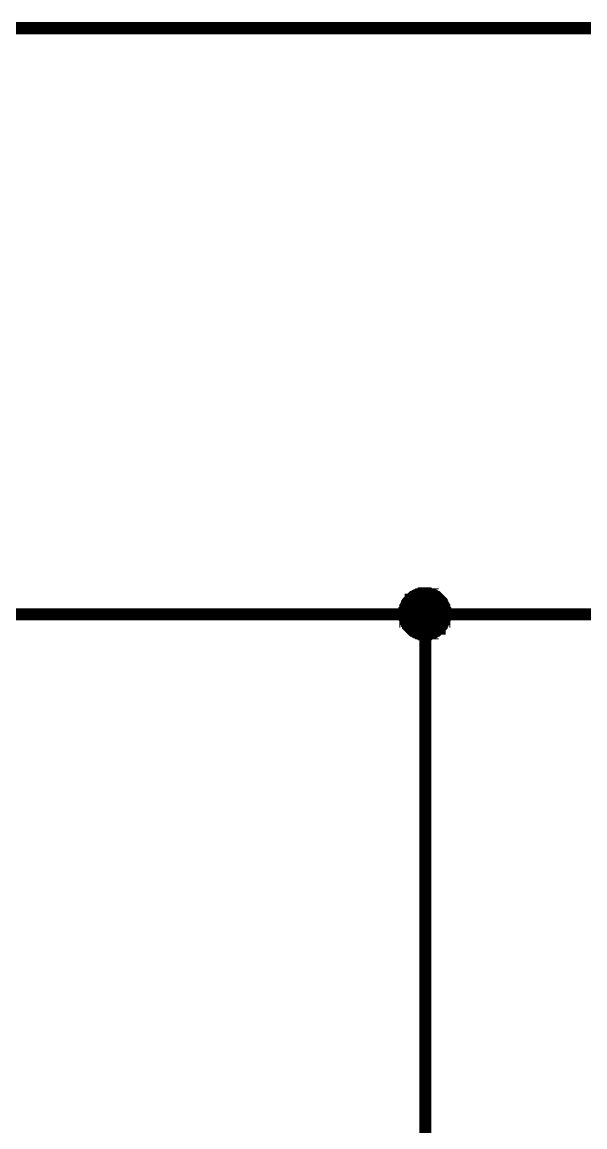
# Model space of a CAD drawing. Header units: millimetres. Extents: x 0 to 800, y 0 to 567.
# Drawn here: x 616.02 to 629.97, y 289.29 to 316.64 of the extents above; entities that cross this region are included whole.
import ezdxf

# ---------------------------------------------------------------- set-up
doc = ezdxf.new("R2010")
doc.units = ezdxf.units.MM
doc.layers.add('Sheet', color=255, linetype='Continuous')

msp = doc.modelspace()

# ---------------------------------------------------------------- linework, layer by layer
at = {"layer": 'Sheet'}
for points, const_width in [([(645.03, 315.195), (645.03, 316.495), (570.508, 316.495), (570.508, 304.489)], 0.3), ([(625.498, 301.98), (625.498, 302.003), (625.498, 302.025), (625.498, 302.07), (625.498, 302.092), (625.521, 302.115), (625.521, 302.137), (625.521, 302.159), (625.543, 302.182), (625.543, 302.204), (625.565, 302.227), (625.565, 302.249), (625.588, 302.271), (625.588, 302.294), (625.61, 302.316), (625.633, 302.339), (625.655, 302.339), (625.655, 302.361), (625.677, 302.383), (625.7, 302.406), (625.722, 302.406), (625.745, 302.428), (625.767, 302.428), (625.789, 302.451), (625.812, 302.451), (625.834, 302.473), (625.856, 302.473), (625.879, 302.473), (625.901, 302.495), (625.924, 302.495), (625.968, 302.495), (625.991, 302.495), (626.013, 302.495)], 0.3), ([(625.498, 301.98), (625.498, 302.003), (625.498, 302.025), (625.498, 302.07), (625.498, 302.092), (625.521, 302.115), (625.521, 302.137), (625.521, 302.159), (625.543, 302.182), (625.543, 302.204), (625.565, 302.227), (625.565, 302.249), (625.588, 302.271), (625.588, 302.294), (625.61, 302.316), (625.633, 302.339), (625.655, 302.339), (625.655, 302.361), (625.677, 302.383), (625.7, 302.406), (625.722, 302.406), (625.745, 302.428), (625.767, 302.428), (625.789, 302.451), (625.812, 302.451), (625.834, 302.473), (625.856, 302.473), (625.879, 302.473), (625.901, 302.495), (625.924, 302.495), (625.968, 302.495), (625.991, 302.495), (626.013, 302.495)], 0.3), ([(625.498, 301.98), (625.498, 302.003), (625.498, 302.025), (625.498, 302.07), (625.498, 302.092), (625.521, 302.115), (625.521, 302.137), (625.521, 302.159), (625.543, 302.182), (625.543, 302.204), (625.565, 302.227), (625.565, 302.249), (625.588, 302.271), (625.588, 302.294), (625.61, 302.316), (625.633, 302.339), (625.655, 302.339), (625.655, 302.361), (625.677, 302.383), (625.7, 302.406), (625.722, 302.406), (625.745, 302.428), (625.767, 302.428), (625.789, 302.451), (625.812, 302.451), (625.834, 302.473), (625.856, 302.473), (625.879, 302.473), (625.901, 302.495), (625.924, 302.495), (625.968, 302.495), (625.991, 302.495), (626.013, 302.495)], 0.3), ([(625.498, 301.98), (625.498, 302.003), (625.498, 302.025), (625.498, 302.07), (625.498, 302.092), (625.521, 302.115), (625.521, 302.137), (625.521, 302.159), (625.543, 302.182), (625.543, 302.204), (625.565, 302.227), (625.565, 302.249), (625.588, 302.271), (625.588, 302.294), (625.61, 302.316), (625.633, 302.339), (625.655, 302.339), (625.655, 302.361), (625.677, 302.383), (625.7, 302.406), (625.722, 302.406), (625.745, 302.428), (625.767, 302.428), (625.789, 302.451), (625.812, 302.451), (625.834, 302.473), (625.856, 302.473), (625.879, 302.473), (625.901, 302.495), (625.924, 302.495), (625.968, 302.495), (625.991, 302.495), (626.013, 302.495)], 0.3), ([(626.013, 302.495), (626.013, 302.495)], 0.3), ([(626.013, 302.495), (626.036, 302.495), (626.058, 302.495), (626.08, 302.495), (626.103, 302.495), (626.125, 302.473), (626.148, 302.473), (626.192, 302.473), (626.192, 302.451), (626.215, 302.451), (626.237, 302.428), (626.26, 302.428), (626.282, 302.406), (626.304, 302.406), (626.327, 302.383), (626.349, 302.361), (626.372, 302.339), (626.372, 302.339), (626.394, 302.316), (626.416, 302.294), (626.416, 302.271), (626.439, 302.249), (626.439, 302.227), (626.461, 302.204), (626.461, 302.182), (626.484, 302.159), (626.484, 302.137), (626.484, 302.115), (626.506, 302.092), (626.506, 302.07), (626.506, 302.025), (626.506, 302.003), (626.506, 301.98)], 0.3), ([(626.013, 302.495), (626.013, 302.495)], 0.3), ([(626.013, 302.495), (626.036, 302.495), (626.058, 302.495), (626.08, 302.495), (626.103, 302.495), (626.125, 302.473), (626.148, 302.473), (626.192, 302.473), (626.192, 302.451), (626.215, 302.451), (626.237, 302.428), (626.26, 302.428), (626.282, 302.406), (626.304, 302.406), (626.327, 302.383), (626.349, 302.361), (626.372, 302.339), (626.372, 302.339), (626.394, 302.316), (626.416, 302.294), (626.416, 302.271), (626.439, 302.249), (626.439, 302.227), (626.461, 302.204), (626.461, 302.182), (626.484, 302.159), (626.484, 302.137), (626.484, 302.115), (626.506, 302.092), (626.506, 302.07), (626.506, 302.025), (626.506, 302.003), (626.506, 301.98)], 0.3), ([(626.013, 302.495), (626.013, 302.495)], 0.3), ([(626.013, 302.495), (626.036, 302.495), (626.058, 302.495), (626.08, 302.495), (626.103, 302.495), (626.125, 302.473), (626.148, 302.473), (626.192, 302.473), (626.192, 302.451), (626.215, 302.451), (626.237, 302.428), (626.26, 302.428), (626.282, 302.406), (626.304, 302.406), (626.327, 302.383), (626.349, 302.361), (626.372, 302.339), (626.372, 302.339), (626.394, 302.316), (626.416, 302.294), (626.416, 302.271), (626.439, 302.249), (626.439, 302.227), (626.461, 302.204), (626.461, 302.182), (626.484, 302.159), (626.484, 302.137), (626.484, 302.115), (626.506, 302.092), (626.506, 302.07), (626.506, 302.025), (626.506, 302.003), (626.506, 301.98)], 0.3), ([(626.013, 302.495), (626.013, 302.495)], 0.3), ([(626.013, 302.495), (626.036, 302.495), (626.058, 302.495), (626.08, 302.495), (626.103, 302.495), (626.125, 302.473), (626.148, 302.473), (626.192, 302.473), (626.192, 302.451), (626.215, 302.451), (626.237, 302.428), (626.26, 302.428), (626.282, 302.406), (626.304, 302.406), (626.327, 302.383), (626.349, 302.361), (626.372, 302.339), (626.372, 302.339), (626.394, 302.316), (626.416, 302.294), (626.416, 302.271), (626.439, 302.249), (626.439, 302.227), (626.461, 302.204), (626.461, 302.182), (626.484, 302.159), (626.484, 302.137), (626.484, 302.115), (626.506, 302.092), (626.506, 302.07), (626.506, 302.025), (626.506, 302.003), (626.506, 301.98)], 0.3), ([(625.498, 301.98), (625.498, 302.003), (625.498, 302.025), (625.498, 302.07), (625.498, 302.092), (625.521, 302.115), (625.521, 302.137), (625.521, 302.159), (625.543, 302.182), (625.543, 302.204), (625.565, 302.227), (625.565, 302.249), (625.588, 302.271), (625.588, 302.294), (625.61, 302.316), (625.633, 302.339), (625.655, 302.339), (625.655, 302.361), (625.677, 302.383), (625.7, 302.406), (625.722, 302.406), (625.745, 302.428), (625.767, 302.428), (625.789, 302.451), (625.812, 302.451), (625.834, 302.473), (625.856, 302.473), (625.879, 302.473), (625.901, 302.495), (625.924, 302.495), (625.968, 302.495), (625.991, 302.495), (626.013, 302.495)], 0.0991), ([(625.498, 301.98), (625.498, 302.003), (625.498, 302.025), (625.498, 302.07), (625.498, 302.092), (625.521, 302.115), (625.521, 302.137), (625.521, 302.159), (625.543, 302.182), (625.543, 302.204), (625.565, 302.227), (625.565, 302.249), (625.588, 302.271), (625.588, 302.294), (625.61, 302.316), (625.633, 302.339), (625.655, 302.339), (625.655, 302.361), (625.677, 302.383), (625.7, 302.406), (625.722, 302.406), (625.745, 302.428), (625.767, 302.428), (625.789, 302.451), (625.812, 302.451), (625.834, 302.473), (625.856, 302.473), (625.879, 302.473), (625.901, 302.495), (625.924, 302.495), (625.968, 302.495), (625.991, 302.495), (626.013, 302.495)], 0.0991), ([(625.498, 301.98), (625.498, 302.003), (625.498, 302.025), (625.498, 302.07), (625.498, 302.092), (625.521, 302.115), (625.521, 302.137), (625.521, 302.159), (625.543, 302.182), (625.543, 302.204), (625.565, 302.227), (625.565, 302.249), (625.588, 302.271), (625.588, 302.294), (625.61, 302.316), (625.633, 302.339), (625.655, 302.339), (625.655, 302.361), (625.677, 302.383), (625.7, 302.406), (625.722, 302.406), (625.745, 302.428), (625.767, 302.428), (625.789, 302.451), (625.812, 302.451), (625.834, 302.473), (625.856, 302.473), (625.879, 302.473), (625.901, 302.495), (625.924, 302.495), (625.968, 302.495), (625.991, 302.495), (626.013, 302.495)], 0.0991), ([(625.498, 301.98), (625.498, 302.003), (625.498, 302.025), (625.498, 302.07), (625.498, 302.092), (625.521, 302.115), (625.521, 302.137), (625.521, 302.159), (625.543, 302.182), (625.543, 302.204), (625.565, 302.227), (625.565, 302.249), (625.588, 302.271), (625.588, 302.294), (625.61, 302.316), (625.633, 302.339), (625.655, 302.339), (625.655, 302.361), (625.677, 302.383), (625.7, 302.406), (625.722, 302.406), (625.745, 302.428), (625.767, 302.428), (625.789, 302.451), (625.812, 302.451), (625.834, 302.473), (625.856, 302.473), (625.879, 302.473), (625.901, 302.495), (625.924, 302.495), (625.968, 302.495), (625.991, 302.495), (626.013, 302.495)], 0.0991), ([(626.013, 302.495), (626.013, 302.495)], 0.0991), ([(626.013, 302.495), (626.036, 302.495), (626.058, 302.495), (626.08, 302.495), (626.103, 302.495), (626.125, 302.473), (626.148, 302.473), (626.192, 302.473), (626.192, 302.451), (626.215, 302.451), (626.237, 302.428), (626.26, 302.428), (626.282, 302.406), (626.304, 302.406), (626.327, 302.383), (626.349, 302.361), (626.372, 302.339), (626.372, 302.339), (626.394, 302.316), (626.416, 302.294), (626.416, 302.271), (626.439, 302.249), (626.439, 302.227), (626.461, 302.204), (626.461, 302.182), (626.484, 302.159), (626.484, 302.137), (626.484, 302.115), (626.506, 302.092), (626.506, 302.07), (626.506, 302.025), (626.506, 302.003), (626.506, 301.98)], 0.0991), ([(626.013, 302.495), (626.013, 302.495)], 0.0991), ([(626.013, 302.495), (626.036, 302.495), (626.058, 302.495), (626.08, 302.495), (626.103, 302.495), (626.125, 302.473), (626.148, 302.473), (626.192, 302.473), (626.192, 302.451), (626.215, 302.451), (626.237, 302.428), (626.26, 302.428), (626.282, 302.406), (626.304, 302.406), (626.327, 302.383), (626.349, 302.361), (626.372, 302.339), (626.372, 302.339), (626.394, 302.316), (626.416, 302.294), (626.416, 302.271), (626.439, 302.249), (626.439, 302.227), (626.461, 302.204), (626.461, 302.182), (626.484, 302.159), (626.484, 302.137), (626.484, 302.115), (626.506, 302.092), (626.506, 302.07), (626.506, 302.025), (626.506, 302.003), (626.506, 301.98)], 0.0991), ([(626.013, 302.495), (626.013, 302.495)], 0.0991), ([(626.013, 302.495), (626.036, 302.495), (626.058, 302.495), (626.08, 302.495), (626.103, 302.495), (626.125, 302.473), (626.148, 302.473), (626.192, 302.473), (626.192, 302.451), (626.215, 302.451), (626.237, 302.428), (626.26, 302.428), (626.282, 302.406), (626.304, 302.406), (626.327, 302.383), (626.349, 302.361), (626.372, 302.339), (626.372, 302.339), (626.394, 302.316), (626.416, 302.294), (626.416, 302.271), (626.439, 302.249), (626.439, 302.227), (626.461, 302.204), (626.461, 302.182), (626.484, 302.159), (626.484, 302.137), (626.484, 302.115), (626.506, 302.092), (626.506, 302.07), (626.506, 302.025), (626.506, 302.003), (626.506, 301.98)], 0.0991), ([(626.013, 302.495), (626.013, 302.495)], 0.0991), ([(626.013, 302.495), (626.036, 302.495), (626.058, 302.495), (626.08, 302.495), (626.103, 302.495), (626.125, 302.473), (626.148, 302.473), (626.192, 302.473), (626.192, 302.451), (626.215, 302.451), (626.237, 302.428), (626.26, 302.428), (626.282, 302.406), (626.304, 302.406), (626.327, 302.383), (626.349, 302.361), (626.372, 302.339), (626.372, 302.339), (626.394, 302.316), (626.416, 302.294), (626.416, 302.271), (626.439, 302.249), (626.439, 302.227), (626.461, 302.204), (626.461, 302.182), (626.484, 302.159), (626.484, 302.137), (626.484, 302.115), (626.506, 302.092), (626.506, 302.07), (626.506, 302.025), (626.506, 302.003), (626.506, 301.98)], 0.0991), ([(591.832, 302.003), (596.514, 302.003), (596.514, 301.98), (611.006, 301.98), (626.013, 301.98), (628.5, 301.98)], 0.3), ([(626.013, 301.487), (625.991, 301.487), (625.968, 301.487), (625.924, 301.487), (625.901, 301.487), (625.879, 301.51), (625.856, 301.51), (625.834, 301.51), (625.812, 301.532), (625.789, 301.532), (625.767, 301.555), (625.745, 301.555), (625.722, 301.577), (625.7, 301.577), (625.677, 301.599), (625.655, 301.622), (625.655, 301.622), (625.633, 301.644), (625.61, 301.667), (625.588, 301.689), (625.588, 301.711), (625.565, 301.734), (625.565, 301.756), (625.543, 301.779), (625.543, 301.801), (625.521, 301.801), (625.521, 301.846), (625.521, 301.868), (625.498, 301.891), (625.498, 301.913), (625.498, 301.935), (625.498, 301.958), (625.498, 301.98)], 0.3), ([(625.498, 301.98), (625.498, 301.98)], 0.3), ([(626.013, 301.487), (625.991, 301.487), (625.968, 301.487), (625.924, 301.487), (625.901, 301.487), (625.879, 301.51), (625.856, 301.51), (625.834, 301.51), (625.812, 301.532), (625.789, 301.532), (625.767, 301.555), (625.745, 301.555), (625.722, 301.577), (625.7, 301.577), (625.677, 301.599), (625.655, 301.622), (625.655, 301.622), (625.633, 301.644), (625.61, 301.667), (625.588, 301.689), (625.588, 301.711), (625.565, 301.734), (625.565, 301.756), (625.543, 301.779), (625.543, 301.801), (625.521, 301.801), (625.521, 301.846), (625.521, 301.868), (625.498, 301.891), (625.498, 301.913), (625.498, 301.935), (625.498, 301.958), (625.498, 301.98)], 0.3), ([(625.498, 301.98), (625.498, 301.98)], 0.3), ([(626.013, 301.487), (625.991, 301.487), (625.968, 301.487), (625.924, 301.487), (625.901, 301.487), (625.879, 301.51), (625.856, 301.51), (625.834, 301.51), (625.812, 301.532), (625.789, 301.532), (625.767, 301.555), (625.745, 301.555), (625.722, 301.577), (625.7, 301.577), (625.677, 301.599), (625.655, 301.622), (625.655, 301.622), (625.633, 301.644), (625.61, 301.667), (625.588, 301.689), (625.588, 301.711), (625.565, 301.734), (625.565, 301.756), (625.543, 301.779), (625.543, 301.801), (625.521, 301.801), (625.521, 301.846), (625.521, 301.868), (625.498, 301.891), (625.498, 301.913), (625.498, 301.935), (625.498, 301.958), (625.498, 301.98)], 0.3), ([(625.498, 301.98), (625.498, 301.98)], 0.3), ([(626.013, 301.487), (625.991, 301.487), (625.968, 301.487), (625.924, 301.487), (625.901, 301.487), (625.879, 301.51), (625.856, 301.51), (625.834, 301.51), (625.812, 301.532), (625.789, 301.532), (625.767, 301.555), (625.745, 301.555), (625.722, 301.577), (625.7, 301.577), (625.677, 301.599), (625.655, 301.622), (625.655, 301.622), (625.633, 301.644), (625.61, 301.667), (625.588, 301.689), (625.588, 301.711), (625.565, 301.734), (625.565, 301.756), (625.543, 301.779), (625.543, 301.801), (625.521, 301.801), (625.521, 301.846), (625.521, 301.868), (625.498, 301.891), (625.498, 301.913), (625.498, 301.935), (625.498, 301.958), (625.498, 301.98)], 0.3), ([(625.498, 301.98), (625.498, 301.98)], 0.3), ([(626.013, 283.994), (626.013, 301.98)], 0.3), ([(626.506, 301.98), (626.506, 301.958), (626.506, 301.935), (626.506, 301.913), (626.506, 301.891), (626.484, 301.868), (626.484, 301.846), (626.484, 301.801), (626.461, 301.801), (626.461, 301.779), (626.439, 301.756), (626.439, 301.734), (626.416, 301.711), (626.416, 301.689), (626.394, 301.667), (626.372, 301.644), (626.372, 301.622), (626.349, 301.622), (626.327, 301.599), (626.304, 301.577), (626.282, 301.577), (626.26, 301.555), (626.237, 301.555), (626.215, 301.532), (626.192, 301.532), (626.192, 301.51), (626.148, 301.51), (626.125, 301.51), (626.103, 301.487), (626.08, 301.487), (626.058, 301.487), (626.036, 301.487), (626.013, 301.487)], 0.3), ([(626.506, 301.98), (626.506, 301.958), (626.506, 301.935), (626.506, 301.913), (626.506, 301.891), (626.484, 301.868), (626.484, 301.846), (626.484, 301.801), (626.461, 301.801), (626.461, 301.779), (626.439, 301.756), (626.439, 301.734), (626.416, 301.711), (626.416, 301.689), (626.394, 301.667), (626.372, 301.644), (626.372, 301.622), (626.349, 301.622), (626.327, 301.599), (626.304, 301.577), (626.282, 301.577), (626.26, 301.555), (626.237, 301.555), (626.215, 301.532), (626.192, 301.532), (626.192, 301.51), (626.148, 301.51), (626.125, 301.51), (626.103, 301.487), (626.08, 301.487), (626.058, 301.487), (626.036, 301.487), (626.013, 301.487)], 0.3), ([(626.506, 301.98), (626.506, 301.958), (626.506, 301.935), (626.506, 301.913), (626.506, 301.891), (626.484, 301.868), (626.484, 301.846), (626.484, 301.801), (626.461, 301.801), (626.461, 301.779), (626.439, 301.756), (626.439, 301.734), (626.416, 301.711), (626.416, 301.689), (626.394, 301.667), (626.372, 301.644), (626.372, 301.622), (626.349, 301.622), (626.327, 301.599), (626.304, 301.577), (626.282, 301.577), (626.26, 301.555), (626.237, 301.555), (626.215, 301.532), (626.192, 301.532), (626.192, 301.51), (626.148, 301.51), (626.125, 301.51), (626.103, 301.487), (626.08, 301.487), (626.058, 301.487), (626.036, 301.487), (626.013, 301.487)], 0.3), ([(626.506, 301.98), (626.506, 301.958), (626.506, 301.935), (626.506, 301.913), (626.506, 301.891), (626.484, 301.868), (626.484, 301.846), (626.484, 301.801), (626.461, 301.801), (626.461, 301.779), (626.439, 301.756), (626.439, 301.734), (626.416, 301.711), (626.416, 301.689), (626.394, 301.667), (626.372, 301.644), (626.372, 301.622), (626.349, 301.622), (626.327, 301.599), (626.304, 301.577), (626.282, 301.577), (626.26, 301.555), (626.237, 301.555), (626.215, 301.532), (626.192, 301.532), (626.192, 301.51), (626.148, 301.51), (626.125, 301.51), (626.103, 301.487), (626.08, 301.487), (626.058, 301.487), (626.036, 301.487), (626.013, 301.487)], 0.3), ([(626.506, 301.98), (626.506, 301.98), (626.506, 301.98), (626.506, 301.98), (626.506, 301.98), (626.506, 301.98), (626.506, 301.98), (626.506, 301.98), (626.506, 301.98), (626.506, 301.98), (626.506, 301.98), (626.506, 301.98), (626.506, 301.98), (626.506, 301.98), (626.506, 301.98), (626.506, 301.98), (626.506, 301.98), (626.506, 301.98), (626.506, 301.98), (626.506, 301.98), (626.506, 301.98), (626.506, 301.98), (626.506, 301.98), (626.506, 301.98), (626.506, 301.98), (626.506, 301.98), (626.506, 301.98), (626.506, 301.98), (626.506, 301.98), (626.506, 301.98), (626.506, 301.98), (626.506, 301.98), (626.506, 301.98)], 0.3), ([(626.506, 301.98), (626.506, 301.98)], 0.3), ([(626.506, 301.98), (626.506, 301.98), (626.506, 301.98), (626.506, 301.98), (626.506, 301.98), (626.506, 301.98), (626.506, 301.98), (626.506, 301.98), (626.506, 301.98), (626.506, 301.98), (626.506, 301.98), (626.506, 301.98), (626.506, 301.98), (626.506, 301.98), (626.506, 301.98), (626.506, 301.98), (626.506, 301.98), (626.506, 301.98), (626.506, 301.98), (626.506, 301.98), (626.506, 301.98), (626.506, 301.98), (626.506, 301.98), (626.506, 301.98), (626.506, 301.98), (626.506, 301.98), (626.506, 301.98), (626.506, 301.98), (626.506, 301.98), (626.506, 301.98), (626.506, 301.98), (626.506, 301.98), (626.506, 301.98)], 0.3), ([(626.506, 301.98), (626.506, 301.98)], 0.3), ([(626.506, 301.98), (626.506, 301.98), (626.506, 301.98), (626.506, 301.98), (626.506, 301.98), (626.506, 301.98), (626.506, 301.98), (626.506, 301.98), (626.506, 301.98), (626.506, 301.98), (626.506, 301.98), (626.506, 301.98), (626.506, 301.98), (626.506, 301.98), (626.506, 301.98), (626.506, 301.98), (626.506, 301.98), (626.506, 301.98), (626.506, 301.98), (626.506, 301.98), (626.506, 301.98), (626.506, 301.98), (626.506, 301.98), (626.506, 301.98), (626.506, 301.98), (626.506, 301.98), (626.506, 301.98), (626.506, 301.98), (626.506, 301.98), (626.506, 301.98), (626.506, 301.98), (626.506, 301.98), (626.506, 301.98)], 0.3), ([(626.506, 301.98), (626.506, 301.98)], 0.3), ([(626.506, 301.98), (626.506, 301.98), (626.506, 301.98), (626.506, 301.98), (626.506, 301.98), (626.506, 301.98), (626.506, 301.98), (626.506, 301.98), (626.506, 301.98), (626.506, 301.98), (626.506, 301.98), (626.506, 301.98), (626.506, 301.98), (626.506, 301.98), (626.506, 301.98), (626.506, 301.98), (626.506, 301.98), (626.506, 301.98), (626.506, 301.98), (626.506, 301.98), (626.506, 301.98), (626.506, 301.98), (626.506, 301.98), (626.506, 301.98), (626.506, 301.98), (626.506, 301.98), (626.506, 301.98), (626.506, 301.98), (626.506, 301.98), (626.506, 301.98), (626.506, 301.98), (626.506, 301.98), (626.506, 301.98)], 0.3), ([(626.506, 301.98), (626.506, 301.98)], 0.3), ([(634.01, 301.98), (628.5, 301.98)], 0.3), ([(626.013, 301.487), (625.991, 301.487), (625.968, 301.487), (625.924, 301.487), (625.901, 301.487), (625.879, 301.51), (625.856, 301.51), (625.834, 301.51), (625.812, 301.532), (625.789, 301.532), (625.767, 301.555), (625.745, 301.555), (625.722, 301.577), (625.7, 301.577), (625.677, 301.599), (625.655, 301.622), (625.655, 301.622), (625.633, 301.644), (625.61, 301.667), (625.588, 301.689), (625.588, 301.711), (625.565, 301.734), (625.565, 301.756), (625.543, 301.779), (625.543, 301.801), (625.521, 301.801), (625.521, 301.846), (625.521, 301.868), (625.498, 301.891), (625.498, 301.913), (625.498, 301.935), (625.498, 301.958), (625.498, 301.98)], 0.0991), ([(625.498, 301.98), (625.498, 301.98)], 0.0991), ([(626.013, 301.487), (625.991, 301.487), (625.968, 301.487), (625.924, 301.487), (625.901, 301.487), (625.879, 301.51), (625.856, 301.51), (625.834, 301.51), (625.812, 301.532), (625.789, 301.532), (625.767, 301.555), (625.745, 301.555), (625.722, 301.577), (625.7, 301.577), (625.677, 301.599), (625.655, 301.622), (625.655, 301.622), (625.633, 301.644), (625.61, 301.667), (625.588, 301.689), (625.588, 301.711), (625.565, 301.734), (625.565, 301.756), (625.543, 301.779), (625.543, 301.801), (625.521, 301.801), (625.521, 301.846), (625.521, 301.868), (625.498, 301.891), (625.498, 301.913), (625.498, 301.935), (625.498, 301.958), (625.498, 301.98)], 0.0991), ([(625.498, 301.98), (625.498, 301.98)], 0.0991), ([(626.013, 301.487), (625.991, 301.487), (625.968, 301.487), (625.924, 301.487), (625.901, 301.487), (625.879, 301.51), (625.856, 301.51), (625.834, 301.51), (625.812, 301.532), (625.789, 301.532), (625.767, 301.555), (625.745, 301.555), (625.722, 301.577), (625.7, 301.577), (625.677, 301.599), (625.655, 301.622), (625.655, 301.622), (625.633, 301.644), (625.61, 301.667), (625.588, 301.689), (625.588, 301.711), (625.565, 301.734), (625.565, 301.756), (625.543, 301.779), (625.543, 301.801), (625.521, 301.801), (625.521, 301.846), (625.521, 301.868), (625.498, 301.891), (625.498, 301.913), (625.498, 301.935), (625.498, 301.958), (625.498, 301.98)], 0.0991), ([(625.498, 301.98), (625.498, 301.98)], 0.0991), ([(626.013, 301.487), (625.991, 301.487), (625.968, 301.487), (625.924, 301.487), (625.901, 301.487), (625.879, 301.51), (625.856, 301.51), (625.834, 301.51), (625.812, 301.532), (625.789, 301.532), (625.767, 301.555), (625.745, 301.555), (625.722, 301.577), (625.7, 301.577), (625.677, 301.599), (625.655, 301.622), (625.655, 301.622), (625.633, 301.644), (625.61, 301.667), (625.588, 301.689), (625.588, 301.711), (625.565, 301.734), (625.565, 301.756), (625.543, 301.779), (625.543, 301.801), (625.521, 301.801), (625.521, 301.846), (625.521, 301.868), (625.498, 301.891), (625.498, 301.913), (625.498, 301.935), (625.498, 301.958), (625.498, 301.98)], 0.0991), ([(625.498, 301.98), (625.498, 301.98)], 0.0991), ([(626.506, 301.98), (626.506, 301.958), (626.506, 301.935), (626.506, 301.913), (626.506, 301.891), (626.484, 301.868), (626.484, 301.846), (626.484, 301.801), (626.461, 301.801), (626.461, 301.779), (626.439, 301.756), (626.439, 301.734), (626.416, 301.711), (626.416, 301.689), (626.394, 301.667), (626.372, 301.644), (626.372, 301.622), (626.349, 301.622), (626.327, 301.599), (626.304, 301.577), (626.282, 301.577), (626.26, 301.555), (626.237, 301.555), (626.215, 301.532), (626.192, 301.532), (626.192, 301.51), (626.148, 301.51), (626.125, 301.51), (626.103, 301.487), (626.08, 301.487), (626.058, 301.487), (626.036, 301.487), (626.013, 301.487)], 0.0991), ([(626.506, 301.98), (626.506, 301.958), (626.506, 301.935), (626.506, 301.913), (626.506, 301.891), (626.484, 301.868), (626.484, 301.846), (626.484, 301.801), (626.461, 301.801), (626.461, 301.779), (626.439, 301.756), (626.439, 301.734), (626.416, 301.711), (626.416, 301.689), (626.394, 301.667), (626.372, 301.644), (626.372, 301.622), (626.349, 301.622), (626.327, 301.599), (626.304, 301.577), (626.282, 301.577), (626.26, 301.555), (626.237, 301.555), (626.215, 301.532), (626.192, 301.532), (626.192, 301.51), (626.148, 301.51), (626.125, 301.51), (626.103, 301.487), (626.08, 301.487), (626.058, 301.487), (626.036, 301.487), (626.013, 301.487)], 0.0991), ([(626.506, 301.98), (626.506, 301.958), (626.506, 301.935), (626.506, 301.913), (626.506, 301.891), (626.484, 301.868), (626.484, 301.846), (626.484, 301.801), (626.461, 301.801), (626.461, 301.779), (626.439, 301.756), (626.439, 301.734), (626.416, 301.711), (626.416, 301.689), (626.394, 301.667), (626.372, 301.644), (626.372, 301.622), (626.349, 301.622), (626.327, 301.599), (626.304, 301.577), (626.282, 301.577), (626.26, 301.555), (626.237, 301.555), (626.215, 301.532), (626.192, 301.532), (626.192, 301.51), (626.148, 301.51), (626.125, 301.51), (626.103, 301.487), (626.08, 301.487), (626.058, 301.487), (626.036, 301.487), (626.013, 301.487)], 0.0991), ([(626.506, 301.98), (626.506, 301.958), (626.506, 301.935), (626.506, 301.913), (626.506, 301.891), (626.484, 301.868), (626.484, 301.846), (626.484, 301.801), (626.461, 301.801), (626.461, 301.779), (626.439, 301.756), (626.439, 301.734), (626.416, 301.711), (626.416, 301.689), (626.394, 301.667), (626.372, 301.644), (626.372, 301.622), (626.349, 301.622), (626.327, 301.599), (626.304, 301.577), (626.282, 301.577), (626.26, 301.555), (626.237, 301.555), (626.215, 301.532), (626.192, 301.532), (626.192, 301.51), (626.148, 301.51), (626.125, 301.51), (626.103, 301.487), (626.08, 301.487), (626.058, 301.487), (626.036, 301.487), (626.013, 301.487)], 0.0991), ([(626.506, 301.98), (626.506, 301.98), (626.506, 301.98), (626.506, 301.98), (626.506, 301.98), (626.506, 301.98), (626.506, 301.98), (626.506, 301.98), (626.506, 301.98), (626.506, 301.98), (626.506, 301.98), (626.506, 301.98), (626.506, 301.98), (626.506, 301.98), (626.506, 301.98), (626.506, 301.98), (626.506, 301.98), (626.506, 301.98), (626.506, 301.98), (626.506, 301.98), (626.506, 301.98), (626.506, 301.98), (626.506, 301.98), (626.506, 301.98), (626.506, 301.98), (626.506, 301.98), (626.506, 301.98), (626.506, 301.98), (626.506, 301.98), (626.506, 301.98), (626.506, 301.98), (626.506, 301.98), (626.506, 301.98)], 0.0991), ([(626.506, 301.98), (626.506, 301.98)], 0.0991), ([(626.506, 301.98), (626.506, 301.98), (626.506, 301.98), (626.506, 301.98), (626.506, 301.98), (626.506, 301.98), (626.506, 301.98), (626.506, 301.98), (626.506, 301.98), (626.506, 301.98), (626.506, 301.98), (626.506, 301.98), (626.506, 301.98), (626.506, 301.98), (626.506, 301.98), (626.506, 301.98), (626.506, 301.98), (626.506, 301.98), (626.506, 301.98), (626.506, 301.98), (626.506, 301.98), (626.506, 301.98), (626.506, 301.98), (626.506, 301.98), (626.506, 301.98), (626.506, 301.98), (626.506, 301.98), (626.506, 301.98), (626.506, 301.98), (626.506, 301.98), (626.506, 301.98), (626.506, 301.98), (626.506, 301.98)], 0.0991), ([(626.506, 301.98), (626.506, 301.98)], 0.0991), ([(626.506, 301.98), (626.506, 301.98), (626.506, 301.98), (626.506, 301.98), (626.506, 301.98), (626.506, 301.98), (626.506, 301.98), (626.506, 301.98), (626.506, 301.98), (626.506, 301.98), (626.506, 301.98), (626.506, 301.98), (626.506, 301.98), (626.506, 301.98), (626.506, 301.98), (626.506, 301.98), (626.506, 301.98), (626.506, 301.98), (626.506, 301.98), (626.506, 301.98), (626.506, 301.98), (626.506, 301.98), (626.506, 301.98), (626.506, 301.98), (626.506, 301.98), (626.506, 301.98), (626.506, 301.98), (626.506, 301.98), (626.506, 301.98), (626.506, 301.98), (626.506, 301.98), (626.506, 301.98), (626.506, 301.98)], 0.0991), ([(626.506, 301.98), (626.506, 301.98)], 0.0991), ([(626.506, 301.98), (626.506, 301.98), (626.506, 301.98), (626.506, 301.98), (626.506, 301.98), (626.506, 301.98), (626.506, 301.98), (626.506, 301.98), (626.506, 301.98), (626.506, 301.98), (626.506, 301.98), (626.506, 301.98), (626.506, 301.98), (626.506, 301.98), (626.506, 301.98), (626.506, 301.98), (626.506, 301.98), (626.506, 301.98), (626.506, 301.98), (626.506, 301.98), (626.506, 301.98), (626.506, 301.98), (626.506, 301.98), (626.506, 301.98), (626.506, 301.98), (626.506, 301.98), (626.506, 301.98), (626.506, 301.98), (626.506, 301.98), (626.506, 301.98), (626.506, 301.98), (626.506, 301.98), (626.506, 301.98)], 0.0991), ([(626.506, 301.98), (626.506, 301.98)], 0.0991)]:
    msp.add_lwpolyline(points, dxfattribs=dict(at, const_width=const_width))
at = {"layer": 'Sheet', "const_width": 0.508}
msp.add_lwpolyline([(625.745, 301.999, 1), (626.253, 301.999, 1)], format="xyb", close=True, dxfattribs=at)

doc.saveas('drawing.dxf')
